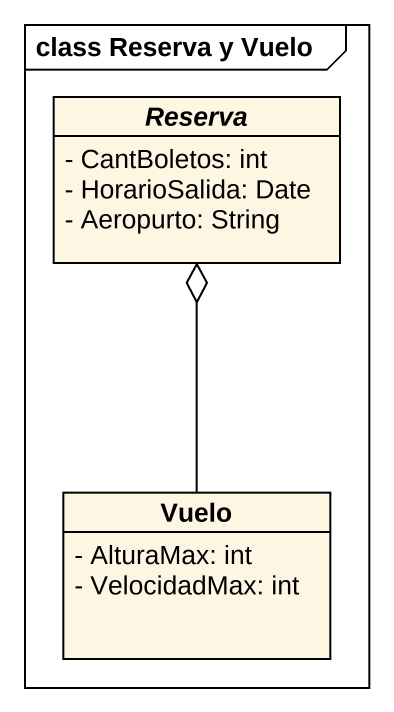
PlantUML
@startuml
mainframe class Reserva y Vuelo
hide circle
hide empty members
skinparam classAttributeIconSize 0
abstract class Reserva {
  - CantBoletos: int
  - HorarioSalida: Date
  - Aeropurto: String
}
class Vuelo {
  - AlturaMax: int
  - VelocidadMax: int
}
Vuelo -up-o Reserva
@enduml
